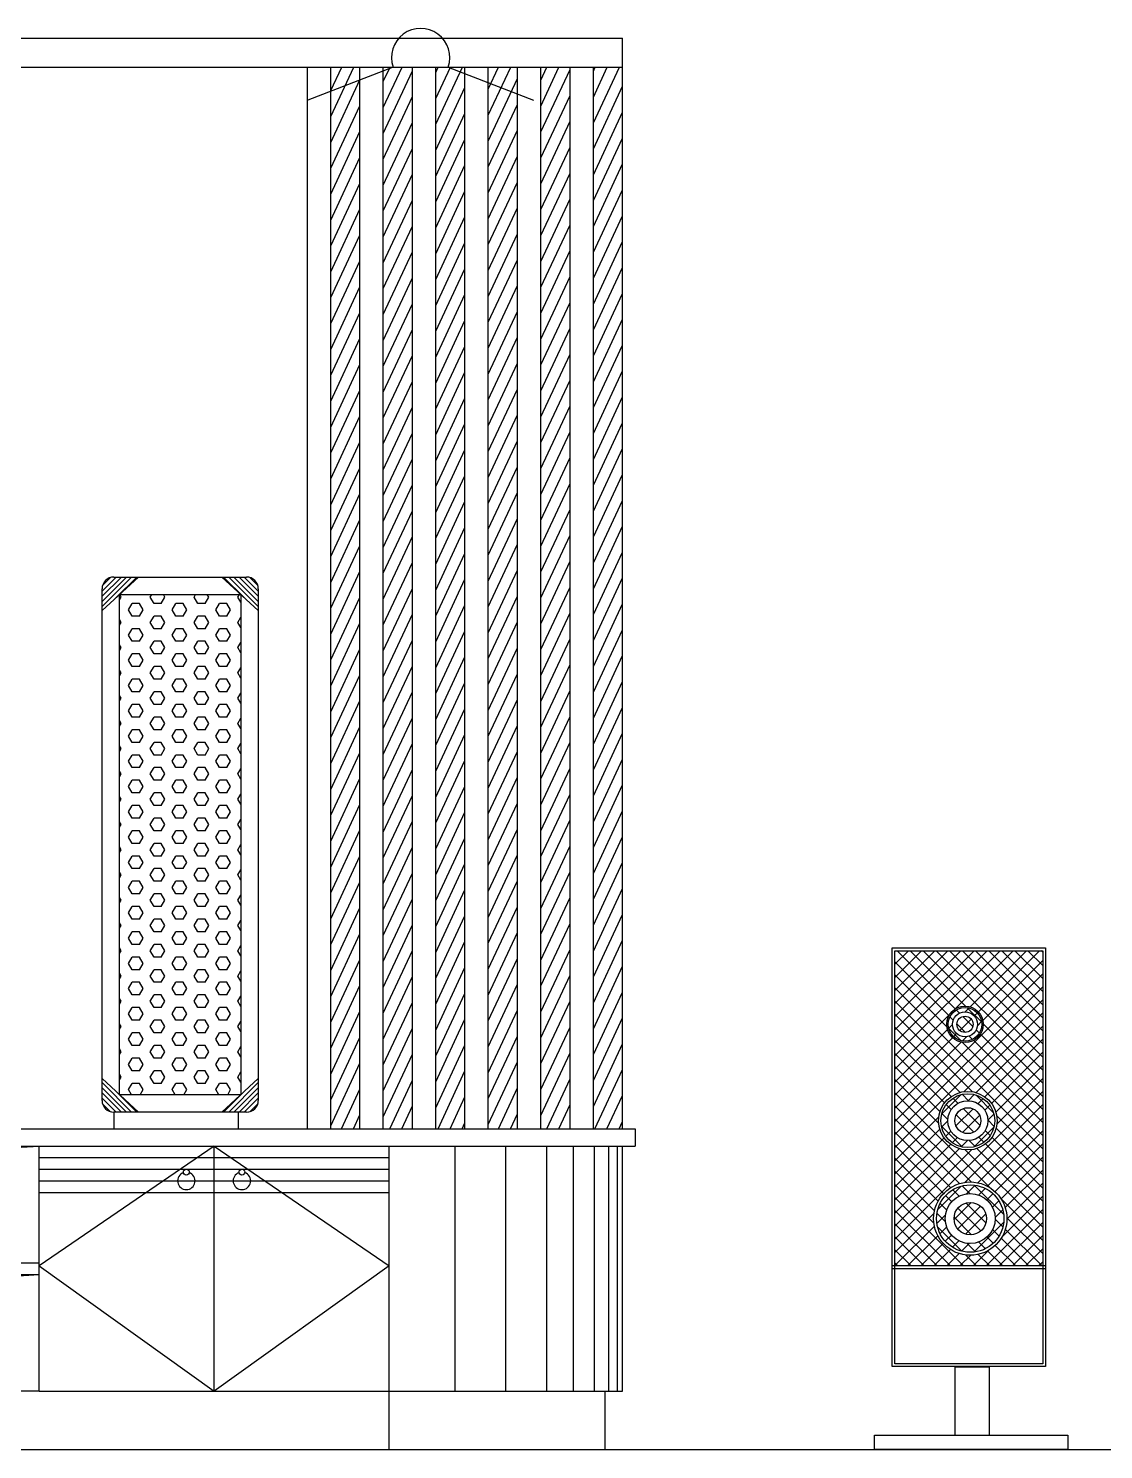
# Model space of a CAD drawing. Header units: millimetres. Extents: x 4513 to 24862, y 3359 to 11488.
# Drawn here: x 15791 to 17634, y 3380 to 5817 of the extents above; entities that cross this region are included whole.
import ezdxf

# ---------------------------------------------------------------- set-up
doc = ezdxf.new("R2010")
doc.units = ezdxf.units.MM
doc.layers.add('dwgmodels.com', color=169, linetype='Continuous')

msp = doc.modelspace()

# ---------------------------------------------------------------- hatches: boundary and pattern name
h = msp.add_hatch()
h.set_pattern_fill('ANSI37', color=256, scale=5, style=0)
h.set_pattern_definition([(45, (52751.017, 12274.174), (-11.22532, 11.22532), []), (135, (52751.017, 12274.174), (-11.22532, -11.22532), [])])
h.paths.add_polyline_path([(17276.9, 4235.5), (17276.9, 3695.6), (17530.1, 3695.6), (17530.1, 4235.5)])
h.paths.add_polyline_path([(17428.3, 4109.3, -1), (17365.5, 4109.3, -1)], flags=16)
h.paths.add_polyline_path([(17425.8, 4109.3, -1), (17368, 4109.3, -1)], flags=0)
h.paths.add_polyline_path([(17418.3, 4109.3, -1), (17375.5, 4109.3, -1)], flags=0)
h.paths.add_polyline_path([(17410.8, 4109.3, -1), (17383, 4109.3, -1)], flags=0)
h.paths.add_polyline_path([(17451.9, 3944.1, -1), (17351.4, 3944.1, -1)], flags=16)
h.paths.add_polyline_path([(17447.9, 3944.1, -1), (17355.4, 3944.1, -1)], flags=0)
h.paths.add_polyline_path([(17435.9, 3944.1, -1), (17367.4, 3944.1, -1)], flags=0)
h.paths.add_polyline_path([(17423.9, 3944.1, -1), (17379.4, 3944.1, -1)], flags=0)
h.paths.add_polyline_path([(17468.7, 3776.2, -1), (17343.1, 3776.2, -1)], flags=16)
h.paths.add_polyline_path([(17463.7, 3776.2, -1), (17348.1, 3776.2, -1)], flags=0)
h.paths.add_polyline_path([(17448.7, 3776.2, -1), (17363.1, 3776.2, -1)], flags=0)
h.paths.add_polyline_path([(17433.7, 3776.2, -1), (17378.1, 3776.2, -1)], flags=0)

# ---------------------------------------------------------------- linework, layer by layer
for p, q in [((14259.8, 5800.2), (16809.8, 5800.2)), ((16809.8, 5750.2), (16809.8, 5800.2)), ((14259.8, 5750.2), (16809.8, 5750.2)), ((16269.8, 3930.2), (16269.8, 5750.2)), ((16416.5, 5750.2), (16270.2, 5693.6)), ((16309.8, 5710), (16328.5, 5750.2)), ((16309.8, 5665.6), (16349.2, 5750.2)), ((16309.8, 3930.2), (16309.8, 5750.2)), ((16359.8, 3930.2), (16359.8, 5750.2)), ((16399.8, 5725.5), (16411.3, 5750.2)), ((16399.8, 5681.2), (16432, 5750.2)), ((16399.8, 3930.2), (16399.8, 5750.2)), ((16449.8, 3930.2), (16449.8, 5750.2)), ((16489.8, 5741.1), (16494, 5750.2)), ((16489.8, 5652.4), (16535.4, 5750.2)), ((16489.8, 5696.7), (16514.7, 5750.2)), ((16489.8, 3930.2), (16489.8, 5750.2)), ((16510.9, 5750.2), (16657.2, 5693.6)), ((16539.8, 3930.2), (16539.8, 5750.2)), ((16579.8, 5712.3), (16597.5, 5750.2)), ((16579.8, 5667.9), (16618.2, 5750.2)), ((16579.8, 3930.2), (16579.8, 5750.2)), ((16629.8, 3930.2), (16629.8, 5750.2)), ((16669.8, 5727.8), (16680.2, 5750.2)), ((16669.8, 5683.4), (16700.9, 5750.2)), ((16669.8, 3930.2), (16669.8, 5750.2)), ((16719.8, 3930.2), (16719.8, 5750.2)), ((16759.8, 5743.3), (16763, 5750.2)), ((16759.8, 5654.6), (16804.4, 5750.2)), ((16759.8, 5699), (16783.7, 5750.2)), ((16759.8, 3930.2), (16759.8, 5750.2)), ((16809.8, 3930.2), (16809.8, 5750.2)), ((16309.8, 5621.3), (16359.8, 5728.5)), ((16399.8, 5636.8), (16449.8, 5744)), ((16579.8, 5623.5), (16629.8, 5730.8)), ((16669.8, 5639.1), (16719.8, 5746.3)), ((16489.8, 5608), (16539.8, 5715.2)), ((16669.8, 5594.7), (16719.8, 5701.9)), ((16759.8, 5610.2), (16809.8, 5717.5)), ((16309.8, 5576.9), (16359.8, 5684.1)), ((16399.8, 5592.5), (16449.8, 5699.7)), ((16579.8, 5579.2), (16629.8, 5686.4)), ((16399.8, 5548.1), (16449.8, 5655.3)), ((16489.8, 5563.6), (16539.8, 5670.8)), ((16669.8, 5550.3), (16719.8, 5657.6)), ((16759.8, 5565.9), (16809.8, 5673.1)), ((16309.8, 5532.5), (16359.8, 5639.8)), ((16579.8, 5534.8), (16629.8, 5642)), ((16759.8, 5521.5), (16809.8, 5628.7)), ((16399.8, 5503.7), (16449.8, 5610.9)), ((16489.8, 5519.3), (16539.8, 5626.5)), ((16669.8, 5506), (16719.8, 5613.2)), ((16309.8, 5488.2), (16359.8, 5595.4)), ((16489.8, 5474.9), (16539.8, 5582.1)), ((16579.8, 5490.4), (16629.8, 5597.7)), ((16759.8, 5477.1), (16809.8, 5584.4)), ((16399.8, 5459.4), (16449.8, 5566.6)), ((16669.8, 5461.6), (16719.8, 5568.8)), ((16309.8, 5443.8), (16359.8, 5551)), ((16489.8, 5430.5), (16539.8, 5537.8)), ((16579.8, 5446.1), (16629.8, 5553.3)), ((16759.8, 5432.8), (16809.8, 5540)), ((16309.8, 5399.4), (16359.8, 5506.7)), ((16399.8, 5415), (16449.8, 5522.2)), ((16579.8, 5401.7), (16629.8, 5508.9)), ((16669.8, 5417.2), (16719.8, 5524.5)), ((16489.8, 5386.2), (16539.8, 5493.4)), ((16759.8, 5388.4), (16809.8, 5495.6)), ((16309.8, 5355.1), (16359.8, 5462.3)), ((16399.8, 5370.6), (16449.8, 5477.8)), ((16579.8, 5357.3), (16629.8, 5464.6)), ((16669.8, 5372.9), (16719.8, 5480.1)), ((16399.8, 5326.3), (16449.8, 5433.5)), ((16489.8, 5341.8), (16539.8, 5449)), ((16669.8, 5328.5), (16719.8, 5435.7)), ((16759.8, 5344), (16809.8, 5451.3)), ((16309.8, 5310.7), (16359.8, 5417.9)), ((16579.8, 5313), (16629.8, 5420.2)), ((16399.8, 5281.9), (16449.8, 5389.1)), ((16489.8, 5297.4), (16539.8, 5404.7)), ((16669.8, 5284.1), (16719.8, 5391.4)), ((16759.8, 5299.7), (16809.8, 5406.9)), ((16309.8, 5266.3), (16359.8, 5373.6)), ((16489.8, 5253.1), (16539.8, 5360.3)), ((16579.8, 5268.6), (16629.8, 5375.8)), ((16759.8, 5255.3), (16809.8, 5362.5)), ((16399.8, 5237.5), (16449.8, 5344.7)), ((16669.8, 5239.8), (16719.8, 5347)), ((16309.8, 5222), (16359.8, 5329.2)), ((16489.8, 5208.7), (16539.8, 5315.9)), ((16579.8, 5224.2), (16629.8, 5331.5)), ((16759.8, 5210.9), (16809.8, 5318.2)), ((16399.8, 5193.2), (16449.8, 5300.4)), ((16579.8, 5179.9), (16629.8, 5287.1)), ((16669.8, 5195.4), (16719.8, 5302.6)), ((16309.8, 5177.6), (16359.8, 5284.8)), ((16489.8, 5164.3), (16539.8, 5271.6)), ((16759.8, 5166.6), (16809.8, 5273.8)), ((16309.8, 5133.2), (16359.8, 5240.5)), ((16399.8, 5148.8), (16449.8, 5256)), ((16579.8, 5135.5), (16629.8, 5242.7)), ((16669.8, 5151), (16719.8, 5258.3)), ((16489.8, 5120), (16539.8, 5227.2)), ((16759.8, 5122.2), (16809.8, 5229.4)), ((16309.8, 5088.9), (16359.8, 5196.1)), ((16399.8, 5104.4), (16449.8, 5211.6)), ((16579.8, 5091.1), (16629.8, 5198.4)), ((16669.8, 5106.7), (16719.8, 5213.9)), ((16399.8, 5060.1), (16449.8, 5167.3)), ((16489.8, 5075.6), (16539.8, 5182.8)), ((16669.8, 5062.3), (16719.8, 5169.5)), ((16759.8, 5077.9), (16809.8, 5185.1)), ((16309.8, 5044.5), (16359.8, 5151.7)), ((16579.8, 5046.8), (16629.8, 5154)), ((16399.8, 5015.7), (16449.8, 5122.9)), ((16489.8, 5031.2), (16539.8, 5138.5)), ((16669.8, 5017.9), (16719.8, 5125.2)), ((16759.8, 5033.5), (16809.8, 5140.7)), ((16309.8, 5000.1), (16359.8, 5107.4)), ((16489.8, 4986.9), (16539.8, 5094.1)), ((16579.8, 5002.4), (16629.8, 5109.6)), ((16759.8, 4989.1), (16809.8, 5096.3)), ((16399.8, 4971.3), (16449.8, 5078.5)), ((16669.8, 4973.6), (16719.8, 5080.8)), ((16309.8, 4955.8), (16359.8, 5063)), ((16489.8, 4942.5), (16539.8, 5049.7)), ((16579.8, 4958), (16629.8, 5065.3)), ((16759.8, 4944.8), (16809.8, 5052)), ((16399.8, 4927), (16449.8, 5034.2)), ((16579.8, 4913.7), (16629.8, 5020.9)), ((16669.8, 4929.2), (16719.8, 5036.4)), ((16309.8, 4911.4), (16359.8, 5018.6)), ((16489.8, 4898.1), (16539.8, 5005.4)), ((16759.8, 4900.4), (16809.8, 5007.6)), ((16309.8, 4867), (16359.8, 4974.3)), ((16399.8, 4882.6), (16449.8, 4989.8)), ((16579.8, 4869.3), (16629.8, 4976.5)), ((16669.8, 4884.8), (16719.8, 4992.1)), ((16489.8, 4853.8), (16539.8, 4961)), ((16669.8, 4840.5), (16719.8, 4947.7)), ((16759.8, 4856), (16809.8, 4963.2)), ((16309.8, 4822.7), (16359.8, 4929.9)), ((16399.8, 4838.2), (16449.8, 4945.4)), ((16579.8, 4824.9), (16629.8, 4932.2)), ((16399.8, 4793.9), (16449.8, 4901.1)), ((16489.8, 4809.4), (16539.8, 4916.6)), ((16669.8, 4796.1), (16719.8, 4903.3)), ((16759.8, 4811.7), (16809.8, 4918.9)), ((15917.7, 4818.5), (15980.4, 4876.1)), ((15917.7, 4851.9), (15941.8, 4876.1)), ((15917.7, 4843.1), (15950.7, 4876.1)), ((15917.7, 4834.3), (15959.5, 4876.1)), ((15917.7, 4825.4), (15968.3, 4876.1)), ((15918.5, 4861.5), (15932.2, 4875.3)), ((15937.7, 4876.1), (16165.5, 4876.1)), ((15941.4, 4840.2), (15977.2, 4876.1)), ((16185.5, 4818.5), (16122.8, 4876.1)), ((16161.8, 4840.2), (16126, 4876.1)), ((16185.5, 4825.4), (16134.8, 4876.1)), ((16185.5, 4834.3), (16143.7, 4876.1)), ((16185.5, 4843.1), (16152.5, 4876.1)), ((16185.5, 4851.9), (16161.3, 4876.1)), ((16184.7, 4861.5), (16170.9, 4875.3)), ((16309.8, 4778.3), (16359.8, 4885.5)), ((16579.8, 4780.6), (16629.8, 4887.8)), ((16759.8, 4767.3), (16809.8, 4874.5)), ((15917.7, 3978.7), (15917.7, 4856.1)), ((16185.5, 4856.1), (16185.5, 3978.7)), ((16399.8, 4749.5), (16449.8, 4856.7)), ((16489.8, 4765), (16539.8, 4872.3)), ((16669.8, 4751.7), (16719.8, 4859)), ((15947.7, 4846.1), (16155.5, 4846.1)), ((15947.7, 3988.7), (15947.7, 4846.1)), ((15947.7, 4836.9), (15950.4, 4841.7)), ((15950.4, 4841.7), (15947.9, 4846.1)), ((15962.9, 4820), (15969.2, 4830.8)), ((15981.7, 4830.8), (15969.2, 4830.8)), ((15987.9, 4820), (15981.7, 4830.8)), ((16000.4, 4841.7), (16003, 4846.1)), ((16006.7, 4830.8), (16000.4, 4841.7)), ((16019.2, 4830.8), (16006.7, 4830.8)), ((16019.2, 4830.8), (16025.4, 4841.7)), ((16025.4, 4841.7), (16022.9, 4846.1)), ((16037.9, 4820), (16044.2, 4830.8)), ((16056.7, 4830.8), (16044.2, 4830.8)), ((16062.9, 4820), (16056.7, 4830.8)), ((16075.4, 4841.7), (16078, 4846.1)), ((16081.7, 4830.8), (16075.4, 4841.7)), ((16094.2, 4830.8), (16081.7, 4830.8)), ((16094.2, 4830.8), (16100.4, 4841.7)), ((16100.4, 4841.7), (16097.9, 4846.1)), ((16112.9, 4820), (16119.2, 4830.8)), ((16131.7, 4830.8), (16119.2, 4830.8)), ((16137.9, 4820), (16131.7, 4830.8)), ((16150.4, 4841.7), (16153, 4846.1)), ((16155.5, 4832.9), (16150.4, 4841.7)), ((16155.5, 4846.1), (16155.5, 3988.7)), ((16309.8, 4734), (16359.8, 4841.2)), ((16489.8, 4720.7), (16539.8, 4827.9)), ((16579.8, 4736.2), (16629.8, 4843.4)), ((16759.8, 4722.9), (16809.8, 4830.1)), ((15950.4, 4798.4), (15947.7, 4803.1)), ((15969.2, 4809.2), (15962.9, 4820)), ((15981.7, 4809.2), (15969.2, 4809.2)), ((15981.7, 4809.2), (15987.9, 4820)), ((16000.4, 4798.4), (16006.7, 4809.2)), ((16019.2, 4809.2), (16006.7, 4809.2)), ((16025.4, 4798.4), (16019.2, 4809.2)), ((16044.2, 4809.2), (16037.9, 4820)), ((16056.7, 4809.2), (16044.2, 4809.2)), ((16056.7, 4809.2), (16062.9, 4820)), ((16075.4, 4798.4), (16081.7, 4809.2)), ((16094.2, 4809.2), (16081.7, 4809.2)), ((16100.4, 4798.4), (16094.2, 4809.2)), ((16119.2, 4809.2), (16112.9, 4820)), ((16131.7, 4809.2), (16119.2, 4809.2)), ((16131.7, 4809.2), (16137.9, 4820)), ((16150.4, 4798.4), (16155.5, 4807.1)), ((16399.8, 4705.1), (16449.8, 4812.4)), ((16669.8, 4707.4), (16719.8, 4814.6)), ((15947.7, 4793.6), (15950.4, 4798.4)), ((15962.9, 4776.7), (15969.2, 4787.5)), ((15969.2, 4765.9), (15962.9, 4776.7)), ((15981.7, 4787.5), (15969.2, 4787.5)), ((15987.9, 4776.7), (15981.7, 4787.5)), ((15981.7, 4765.9), (15987.9, 4776.7)), ((16006.7, 4787.5), (16000.4, 4798.4)), ((16019.2, 4787.5), (16006.7, 4787.5)), ((16019.2, 4787.5), (16025.4, 4798.4)), ((16037.9, 4776.7), (16044.2, 4787.5)), ((16044.2, 4765.9), (16037.9, 4776.7)), ((16056.7, 4787.5), (16044.2, 4787.5)), ((16062.9, 4776.7), (16056.7, 4787.5)), ((16056.7, 4765.9), (16062.9, 4776.7)), ((16081.7, 4787.5), (16075.4, 4798.4)), ((16094.2, 4787.5), (16081.7, 4787.5)), ((16094.2, 4787.5), (16100.4, 4798.4)), ((16112.9, 4776.7), (16119.2, 4787.5)), ((16119.2, 4765.9), (16112.9, 4776.7)), ((16131.7, 4787.5), (16119.2, 4787.5)), ((16137.9, 4776.7), (16131.7, 4787.5)), ((16131.7, 4765.9), (16137.9, 4776.7)), ((16155.5, 4789.6), (16150.4, 4798.4)), ((16309.8, 4689.6), (16359.8, 4796.8)), ((16489.8, 4676.3), (16539.8, 4783.5)), ((16579.8, 4691.8), (16629.8, 4799.1)), ((16759.8, 4678.6), (16809.8, 4785.8)), ((15950.4, 4755.1), (15947.7, 4759.8)), ((15947.7, 4750.3), (15950.4, 4755.1)), ((15981.7, 4765.9), (15969.2, 4765.9)), ((16000.4, 4755.1), (16006.7, 4765.9)), ((16006.7, 4744.2), (16000.4, 4755.1)), ((16019.2, 4765.9), (16006.7, 4765.9)), ((16025.4, 4755.1), (16019.2, 4765.9)), ((16019.2, 4744.2), (16025.4, 4755.1)), ((16056.7, 4765.9), (16044.2, 4765.9)), ((16075.4, 4755.1), (16081.7, 4765.9)), ((16081.7, 4744.2), (16075.4, 4755.1)), ((16094.2, 4765.9), (16081.7, 4765.9)), ((16100.4, 4755.1), (16094.2, 4765.9)), ((16094.2, 4744.2), (16100.4, 4755.1)), ((16131.7, 4765.9), (16119.2, 4765.9)), ((16150.4, 4755.1), (16155.5, 4763.8)), ((16155.5, 4746.3), (16150.4, 4755.1)), ((16309.8, 4645.2), (16359.8, 4752.4)), ((16399.8, 4660.8), (16449.8, 4768)), ((16579.8, 4647.5), (16629.8, 4754.7)), ((16669.8, 4663), (16719.8, 4770.2)), ((15962.9, 4733.4), (15969.2, 4744.2)), ((15969.2, 4722.6), (15962.9, 4733.4)), ((15981.7, 4744.2), (15969.2, 4744.2)), ((15987.9, 4733.4), (15981.7, 4744.2)), ((15981.7, 4722.6), (15987.9, 4733.4)), ((16019.2, 4744.2), (16006.7, 4744.2)), ((16037.9, 4733.4), (16044.2, 4744.2)), ((16044.2, 4722.6), (16037.9, 4733.4)), ((16056.7, 4744.2), (16044.2, 4744.2)), ((16062.9, 4733.4), (16056.7, 4744.2)), ((16056.7, 4722.6), (16062.9, 4733.4)), ((16094.2, 4744.2), (16081.7, 4744.2)), ((16112.9, 4733.4), (16119.2, 4744.2)), ((16119.2, 4722.6), (16112.9, 4733.4)), ((16131.7, 4744.2), (16119.2, 4744.2)), ((16137.9, 4733.4), (16131.7, 4744.2)), ((16131.7, 4722.6), (16137.9, 4733.4)), ((16489.8, 4631.9), (16539.8, 4739.2)), ((16759.8, 4634.2), (16809.8, 4741.4)), ((15950.4, 4711.8), (15947.7, 4716.5)), ((15947.7, 4707), (15950.4, 4711.8)), ((15981.7, 4722.6), (15969.2, 4722.6)), ((16000.4, 4711.8), (16006.7, 4722.6)), ((16006.7, 4700.9), (16000.4, 4711.8)), ((16019.2, 4722.6), (16006.7, 4722.6)), ((16025.4, 4711.8), (16019.2, 4722.6)), ((16019.2, 4700.9), (16025.4, 4711.8)), ((16056.7, 4722.6), (16044.2, 4722.6)), ((16075.4, 4711.8), (16081.7, 4722.6)), ((16081.7, 4700.9), (16075.4, 4711.8)), ((16094.2, 4722.6), (16081.7, 4722.6)), ((16100.4, 4711.8), (16094.2, 4722.6)), ((16094.2, 4700.9), (16100.4, 4711.8)), ((16131.7, 4722.6), (16119.2, 4722.6)), ((16150.4, 4711.8), (16155.5, 4720.5)), ((16155.5, 4703), (16150.4, 4711.8)), ((16309.8, 4600.9), (16359.8, 4708.1)), ((16399.8, 4616.4), (16449.8, 4723.6)), ((16579.8, 4603.1), (16629.8, 4710.3)), ((16669.8, 4618.6), (16719.8, 4725.9)), ((15962.9, 4690.1), (15969.2, 4700.9)), ((15969.2, 4679.3), (15962.9, 4690.1)), ((15981.7, 4700.9), (15969.2, 4700.9)), ((15981.7, 4679.3), (15969.2, 4679.3)), ((15987.9, 4690.1), (15981.7, 4700.9)), ((15981.7, 4679.3), (15987.9, 4690.1)), ((16000.4, 4668.5), (16006.7, 4679.3)), ((16019.2, 4700.9), (16006.7, 4700.9)), ((16019.2, 4679.3), (16006.7, 4679.3)), ((16025.4, 4668.5), (16019.2, 4679.3)), ((16037.9, 4690.1), (16044.2, 4700.9)), ((16044.2, 4679.3), (16037.9, 4690.1)), ((16056.7, 4700.9), (16044.2, 4700.9)), ((16056.7, 4679.3), (16044.2, 4679.3)), ((16062.9, 4690.1), (16056.7, 4700.9)), ((16056.7, 4679.3), (16062.9, 4690.1)), ((16075.4, 4668.5), (16081.7, 4679.3)), ((16094.2, 4700.9), (16081.7, 4700.9)), ((16094.2, 4679.3), (16081.7, 4679.3)), ((16100.4, 4668.5), (16094.2, 4679.3)), ((16112.9, 4690.1), (16119.2, 4700.9)), ((16119.2, 4679.3), (16112.9, 4690.1)), ((16131.7, 4700.9), (16119.2, 4700.9)), ((16131.7, 4679.3), (16119.2, 4679.3)), ((16137.9, 4690.1), (16131.7, 4700.9)), ((16131.7, 4679.3), (16137.9, 4690.1)), ((16399.8, 4572), (16449.8, 4679.3)), ((16489.8, 4587.6), (16539.8, 4694.8)), ((16669.8, 4574.3), (16719.8, 4681.5)), ((16759.8, 4589.8), (16809.8, 4697)), ((15950.4, 4668.5), (15947.7, 4673.2)), ((15947.7, 4663.7), (15950.4, 4668.5)), ((15962.9, 4646.8), (15969.2, 4657.6)), ((15981.7, 4657.6), (15969.2, 4657.6)), ((15987.9, 4646.8), (15981.7, 4657.6)), ((16006.7, 4657.6), (16000.4, 4668.5)), ((16019.2, 4657.6), (16006.7, 4657.6)), ((16019.2, 4657.6), (16025.4, 4668.5)), ((16037.9, 4646.8), (16044.2, 4657.6)), ((16056.7, 4657.6), (16044.2, 4657.6)), ((16062.9, 4646.8), (16056.7, 4657.6)), ((16081.7, 4657.6), (16075.4, 4668.5)), ((16094.2, 4657.6), (16081.7, 4657.6)), ((16094.2, 4657.6), (16100.4, 4668.5)), ((16112.9, 4646.8), (16119.2, 4657.6)), ((16131.7, 4657.6), (16119.2, 4657.6)), ((16137.9, 4646.8), (16131.7, 4657.6)), ((16150.4, 4668.5), (16155.5, 4677.2)), ((16155.5, 4659.7), (16150.4, 4668.5)), ((16309.8, 4556.5), (16359.8, 4663.7)), ((16579.8, 4558.7), (16629.8, 4666)), ((15950.4, 4625.2), (15947.7, 4629.9)), ((15969.2, 4636), (15962.9, 4646.8)), ((15981.7, 4636), (15969.2, 4636)), ((15981.7, 4636), (15987.9, 4646.8)), ((16000.4, 4625.2), (16006.7, 4636)), ((16019.2, 4636), (16006.7, 4636)), ((16025.4, 4625.2), (16019.2, 4636)), ((16044.2, 4636), (16037.9, 4646.8)), ((16056.7, 4636), (16044.2, 4636)), ((16056.7, 4636), (16062.9, 4646.8)), ((16075.4, 4625.2), (16081.7, 4636)), ((16094.2, 4636), (16081.7, 4636)), ((16100.4, 4625.2), (16094.2, 4636)), ((16119.2, 4636), (16112.9, 4646.8)), ((16131.7, 4636), (16119.2, 4636)), ((16131.7, 4636), (16137.9, 4646.8)), ((16150.4, 4625.2), (16155.5, 4633.9)), ((16399.8, 4527.7), (16449.8, 4634.9)), ((16489.8, 4543.2), (16539.8, 4650.4)), ((16669.8, 4529.9), (16719.8, 4637.1)), ((16759.8, 4545.5), (16809.8, 4652.7)), ((15947.7, 4620.4), (15950.4, 4625.2)), ((15962.9, 4603.5), (15969.2, 4614.3)), ((15981.7, 4614.3), (15969.2, 4614.3)), ((15987.9, 4603.5), (15981.7, 4614.3)), ((16006.7, 4614.3), (16000.4, 4625.2)), ((16019.2, 4614.3), (16006.7, 4614.3)), ((16019.2, 4614.3), (16025.4, 4625.2)), ((16037.9, 4603.5), (16044.2, 4614.3)), ((16056.7, 4614.3), (16044.2, 4614.3)), ((16062.9, 4603.5), (16056.7, 4614.3)), ((16081.7, 4614.3), (16075.4, 4625.2)), ((16094.2, 4614.3), (16081.7, 4614.3)), ((16094.2, 4614.3), (16100.4, 4625.2)), ((16112.9, 4603.5), (16119.2, 4614.3)), ((16131.7, 4614.3), (16119.2, 4614.3)), ((16137.9, 4603.5), (16131.7, 4614.3)), ((16155.5, 4616.4), (16150.4, 4625.2)), ((16309.8, 4512.1), (16359.8, 4619.3)), ((16489.8, 4498.8), (16539.8, 4606.1)), ((16579.8, 4514.4), (16629.8, 4621.6)), ((16759.8, 4501.1), (16809.8, 4608.3)), ((15950.4, 4581.9), (15947.7, 4586.6)), ((15947.7, 4577.1), (15950.4, 4581.9)), ((15969.2, 4592.7), (15962.9, 4603.5)), ((15981.7, 4592.7), (15969.2, 4592.7)), ((15981.7, 4592.7), (15987.9, 4603.5)), ((16000.4, 4581.9), (16006.7, 4592.7)), ((16006.7, 4571), (16000.4, 4581.9)), ((16019.2, 4592.7), (16006.7, 4592.7)), ((16025.4, 4581.9), (16019.2, 4592.7)), ((16019.2, 4571), (16025.4, 4581.9)), ((16044.2, 4592.7), (16037.9, 4603.5)), ((16056.7, 4592.7), (16044.2, 4592.7)), ((16056.7, 4592.7), (16062.9, 4603.5)), ((16075.4, 4581.9), (16081.7, 4592.7)), ((16081.7, 4571), (16075.4, 4581.9)), ((16094.2, 4592.7), (16081.7, 4592.7)), ((16100.4, 4581.9), (16094.2, 4592.7)), ((16094.2, 4571), (16100.4, 4581.9)), ((16119.2, 4592.7), (16112.9, 4603.5)), ((16131.7, 4592.7), (16119.2, 4592.7)), ((16131.7, 4592.7), (16137.9, 4603.5)), ((16150.4, 4581.9), (16155.5, 4590.6)), ((16155.5, 4573.1), (16150.4, 4581.9)), ((16399.8, 4483.3), (16449.8, 4590.5)), ((16669.8, 4485.5), (16719.8, 4592.8)), ((15962.9, 4560.2), (15969.2, 4571)), ((15969.2, 4549.4), (15962.9, 4560.2)), ((15981.7, 4571), (15969.2, 4571)), ((15987.9, 4560.2), (15981.7, 4571)), ((15981.7, 4549.4), (15987.9, 4560.2)), ((16019.2, 4571), (16006.7, 4571)), ((16037.9, 4560.2), (16044.2, 4571)), ((16044.2, 4549.4), (16037.9, 4560.2)), ((16056.7, 4571), (16044.2, 4571)), ((16062.9, 4560.2), (16056.7, 4571)), ((16056.7, 4549.4), (16062.9, 4560.2)), ((16094.2, 4571), (16081.7, 4571)), ((16112.9, 4560.2), (16119.2, 4571)), ((16119.2, 4549.4), (16112.9, 4560.2)), ((16131.7, 4571), (16119.2, 4571)), ((16137.9, 4560.2), (16131.7, 4571)), ((16131.7, 4549.4), (16137.9, 4560.2)), ((16309.8, 4467.8), (16359.8, 4575)), ((16489.8, 4454.5), (16539.8, 4561.7)), ((16579.8, 4470), (16629.8, 4577.2)), ((16759.8, 4456.7), (16809.8, 4563.9)), ((15950.4, 4538.6), (15947.7, 4543.3)), ((15947.7, 4533.8), (15950.4, 4538.6)), ((15981.7, 4549.4), (15969.2, 4549.4)), ((16000.4, 4538.6), (16006.7, 4549.4)), ((16006.7, 4527.7), (16000.4, 4538.6)), ((16019.2, 4549.4), (16006.7, 4549.4)), ((16025.4, 4538.6), (16019.2, 4549.4)), ((16019.2, 4527.7), (16025.4, 4538.6)), ((16056.7, 4549.4), (16044.2, 4549.4)), ((16075.4, 4538.6), (16081.7, 4549.4)), ((16081.7, 4527.7), (16075.4, 4538.6)), ((16094.2, 4549.4), (16081.7, 4549.4)), ((16100.4, 4538.6), (16094.2, 4549.4)), ((16094.2, 4527.7), (16100.4, 4538.6)), ((16131.7, 4549.4), (16119.2, 4549.4)), ((16150.4, 4538.6), (16155.5, 4547.3)), ((16155.5, 4529.8), (16150.4, 4538.6)), ((16399.8, 4438.9), (16449.8, 4546.2)), ((16579.8, 4425.6), (16629.8, 4532.9)), ((16669.8, 4441.2), (16719.8, 4548.4)), ((15962.9, 4516.9), (15969.2, 4527.7)), ((15969.2, 4506.1), (15962.9, 4516.9)), ((15981.7, 4527.7), (15969.2, 4527.7)), ((15987.9, 4516.9), (15981.7, 4527.7)), ((15981.7, 4506.1), (15987.9, 4516.9)), ((16019.2, 4527.7), (16006.7, 4527.7)), ((16037.9, 4516.9), (16044.2, 4527.7)), ((16044.2, 4506.1), (16037.9, 4516.9)), ((16056.7, 4527.7), (16044.2, 4527.7)), ((16062.9, 4516.9), (16056.7, 4527.7)), ((16056.7, 4506.1), (16062.9, 4516.9)), ((16094.2, 4527.7), (16081.7, 4527.7)), ((16112.9, 4516.9), (16119.2, 4527.7)), ((16119.2, 4506.1), (16112.9, 4516.9)), ((16131.7, 4527.7), (16119.2, 4527.7)), ((16137.9, 4516.9), (16131.7, 4527.7)), ((16131.7, 4506.1), (16137.9, 4516.9)), ((16309.8, 4423.4), (16359.8, 4530.6)), ((16489.8, 4410.1), (16539.8, 4517.3)), ((16759.8, 4412.4), (16809.8, 4519.6)), ((15950.4, 4495.3), (15947.7, 4500)), ((15947.7, 4490.5), (15950.4, 4495.3)), ((15962.9, 4473.6), (15969.2, 4484.4)), ((15981.7, 4506.1), (15969.2, 4506.1)), ((15981.7, 4484.4), (15969.2, 4484.4)), ((15987.9, 4473.6), (15981.7, 4484.4)), ((16000.4, 4495.3), (16006.7, 4506.1)), ((16006.7, 4484.4), (16000.4, 4495.3)), ((16019.2, 4506.1), (16006.7, 4506.1)), ((16019.2, 4484.4), (16006.7, 4484.4)), ((16025.4, 4495.3), (16019.2, 4506.1)), ((16019.2, 4484.4), (16025.4, 4495.3)), ((16037.9, 4473.6), (16044.2, 4484.4)), ((16056.7, 4506.1), (16044.2, 4506.1)), ((16056.7, 4484.4), (16044.2, 4484.4)), ((16062.9, 4473.6), (16056.7, 4484.4)), ((16075.4, 4495.3), (16081.7, 4506.1)), ((16081.7, 4484.4), (16075.4, 4495.3)), ((16094.2, 4506.1), (16081.7, 4506.1)), ((16094.2, 4484.4), (16081.7, 4484.4)), ((16100.4, 4495.3), (16094.2, 4506.1)), ((16094.2, 4484.4), (16100.4, 4495.3)), ((16112.9, 4473.6), (16119.2, 4484.4)), ((16131.7, 4506.1), (16119.2, 4506.1)), ((16131.7, 4484.4), (16119.2, 4484.4)), ((16137.9, 4473.6), (16131.7, 4484.4)), ((16150.4, 4495.3), (16155.5, 4504)), ((16155.5, 4486.5), (16150.4, 4495.3)), ((16309.8, 4379), (16359.8, 4486.2)), ((16399.8, 4394.6), (16449.8, 4501.8)), ((16579.8, 4381.3), (16629.8, 4488.5)), ((16669.8, 4396.8), (16719.8, 4504)), ((15969.2, 4462.8), (15962.9, 4473.6)), ((15981.7, 4462.8), (15969.2, 4462.8)), ((15981.7, 4462.8), (15987.9, 4473.6)), ((16000.4, 4452), (16006.7, 4462.8)), ((16019.2, 4462.8), (16006.7, 4462.8)), ((16025.4, 4452), (16019.2, 4462.8)), ((16044.2, 4462.8), (16037.9, 4473.6)), ((16056.7, 4462.8), (16044.2, 4462.8)), ((16056.7, 4462.8), (16062.9, 4473.6)), ((16075.4, 4452), (16081.7, 4462.8)), ((16094.2, 4462.8), (16081.7, 4462.8)), ((16100.4, 4452), (16094.2, 4462.8)), ((16119.2, 4462.8), (16112.9, 4473.6)), ((16131.7, 4462.8), (16119.2, 4462.8)), ((16131.7, 4462.8), (16137.9, 4473.6)), ((16150.4, 4452), (16155.5, 4460.7)), ((16489.8, 4365.7), (16539.8, 4473)), ((16669.8, 4352.4), (16719.8, 4459.7)), ((16759.8, 4368), (16809.8, 4475.2)), ((15950.4, 4452), (15947.7, 4456.7)), ((15947.7, 4447.2), (15950.4, 4452)), ((15962.9, 4430.3), (15969.2, 4441.1)), ((15981.7, 4441.1), (15969.2, 4441.1)), ((15987.9, 4430.3), (15981.7, 4441.1)), ((16006.7, 4441.1), (16000.4, 4452)), ((16019.2, 4441.1), (16006.7, 4441.1)), ((16019.2, 4441.1), (16025.4, 4452)), ((16037.9, 4430.3), (16044.2, 4441.1)), ((16056.7, 4441.1), (16044.2, 4441.1)), ((16062.9, 4430.3), (16056.7, 4441.1)), ((16081.7, 4441.1), (16075.4, 4452)), ((16094.2, 4441.1), (16081.7, 4441.1)), ((16094.2, 4441.1), (16100.4, 4452)), ((16112.9, 4430.3), (16119.2, 4441.1)), ((16131.7, 4441.1), (16119.2, 4441.1)), ((16137.9, 4430.3), (16131.7, 4441.1)), ((16155.5, 4443.2), (16150.4, 4452)), ((16309.8, 4334.7), (16359.8, 4441.9)), ((16399.8, 4350.2), (16449.8, 4457.4)), ((16579.8, 4336.9), (16629.8, 4444.1)), ((15950.4, 4408.7), (15947.7, 4413.4)), ((15969.2, 4419.5), (15962.9, 4430.3)), ((15981.7, 4419.5), (15969.2, 4419.5)), ((15981.7, 4419.5), (15987.9, 4430.3)), ((16000.4, 4408.7), (16006.7, 4419.5)), ((16019.2, 4419.5), (16006.7, 4419.5)), ((16025.4, 4408.7), (16019.2, 4419.5)), ((16044.2, 4419.5), (16037.9, 4430.3)), ((16056.7, 4419.5), (16044.2, 4419.5)), ((16056.7, 4419.5), (16062.9, 4430.3)), ((16075.4, 4408.7), (16081.7, 4419.5)), ((16094.2, 4419.5), (16081.7, 4419.5)), ((16100.4, 4408.7), (16094.2, 4419.5)), ((16119.2, 4419.5), (16112.9, 4430.3)), ((16131.7, 4419.5), (16119.2, 4419.5)), ((16131.7, 4419.5), (16137.9, 4430.3)), ((16150.4, 4408.7), (16155.5, 4417.4)), ((16399.8, 4305.8), (16449.8, 4413.1)), ((16489.8, 4321.4), (16539.8, 4428.6)), ((16669.8, 4308.1), (16719.8, 4415.3)), ((16759.8, 4323.6), (16809.8, 4430.8)), ((15947.7, 4403.9), (15950.4, 4408.7)), ((15962.9, 4387), (15969.2, 4397.8)), ((15969.2, 4376.2), (15962.9, 4387)), ((15981.7, 4397.8), (15969.2, 4397.8)), ((15987.9, 4387), (15981.7, 4397.8)), ((15981.7, 4376.2), (15987.9, 4387)), ((16006.7, 4397.8), (16000.4, 4408.7)), ((16019.2, 4397.8), (16006.7, 4397.8)), ((16019.2, 4397.8), (16025.4, 4408.7)), ((16037.9, 4387), (16044.2, 4397.8)), ((16044.2, 4376.2), (16037.9, 4387)), ((16056.7, 4397.8), (16044.2, 4397.8)), ((16062.9, 4387), (16056.7, 4397.8)), ((16056.7, 4376.2), (16062.9, 4387)), ((16081.7, 4397.8), (16075.4, 4408.7)), ((16094.2, 4397.8), (16081.7, 4397.8)), ((16094.2, 4397.8), (16100.4, 4408.7)), ((16112.9, 4387), (16119.2, 4397.8)), ((16119.2, 4376.2), (16112.9, 4387)), ((16131.7, 4397.8), (16119.2, 4397.8)), ((16137.9, 4387), (16131.7, 4397.8)), ((16131.7, 4376.2), (16137.9, 4387)), ((16155.5, 4399.9), (16150.4, 4408.7)), ((16309.8, 4290.3), (16359.8, 4397.5)), ((16579.8, 4292.5), (16629.8, 4399.8)), ((16759.8, 4279.3), (16809.8, 4386.5)), ((15950.4, 4365.3), (15947.7, 4370.1)), ((15947.7, 4360.6), (15950.4, 4365.3)), ((15981.7, 4376.2), (15969.2, 4376.2)), ((16000.4, 4365.3), (16006.7, 4376.2)), ((16006.7, 4354.5), (16000.4, 4365.3)), ((16019.2, 4376.2), (16006.7, 4376.2)), ((16025.4, 4365.3), (16019.2, 4376.2)), ((16019.2, 4354.5), (16025.4, 4365.3)), ((16056.7, 4376.2), (16044.2, 4376.2)), ((16075.4, 4365.3), (16081.7, 4376.2)), ((16081.7, 4354.5), (16075.4, 4365.3)), ((16094.2, 4376.2), (16081.7, 4376.2)), ((16100.4, 4365.3), (16094.2, 4376.2)), ((16094.2, 4354.5), (16100.4, 4365.3)), ((16131.7, 4376.2), (16119.2, 4376.2)), ((16150.4, 4365.3), (16155.5, 4374.1)), ((16155.5, 4356.6), (16150.4, 4365.3)), ((16399.8, 4261.5), (16449.8, 4368.7)), ((16489.8, 4277), (16539.8, 4384.2)), ((16669.8, 4263.7), (16719.8, 4370.9)), ((15962.9, 4343.7), (15969.2, 4354.5)), ((15969.2, 4332.9), (15962.9, 4343.7)), ((15981.7, 4354.5), (15969.2, 4354.5)), ((15987.9, 4343.7), (15981.7, 4354.5)), ((15981.7, 4332.9), (15987.9, 4343.7)), ((16019.2, 4354.5), (16006.7, 4354.5)), ((16037.9, 4343.7), (16044.2, 4354.5)), ((16044.2, 4332.9), (16037.9, 4343.7)), ((16056.7, 4354.5), (16044.2, 4354.5)), ((16062.9, 4343.7), (16056.7, 4354.5)), ((16056.7, 4332.9), (16062.9, 4343.7)), ((16094.2, 4354.5), (16081.7, 4354.5)), ((16112.9, 4343.7), (16119.2, 4354.5)), ((16119.2, 4332.9), (16112.9, 4343.7)), ((16131.7, 4354.5), (16119.2, 4354.5)), ((16137.9, 4343.7), (16131.7, 4354.5)), ((16131.7, 4332.9), (16137.9, 4343.7)), ((16309.8, 4245.9), (16359.8, 4353.1)), ((16489.8, 4232.6), (16539.8, 4339.9)), ((16579.8, 4248.2), (16629.8, 4355.4)), ((16759.8, 4234.9), (16809.8, 4342.1)), ((15950.4, 4322), (15947.7, 4326.8)), ((15947.7, 4317.3), (15950.4, 4322)), ((15981.7, 4332.9), (15969.2, 4332.9)), ((16000.4, 4322), (16006.7, 4332.9)), ((16006.7, 4311.2), (16000.4, 4322)), ((16019.2, 4332.9), (16006.7, 4332.9)), ((16025.4, 4322), (16019.2, 4332.9)), ((16019.2, 4311.2), (16025.4, 4322)), ((16056.7, 4332.9), (16044.2, 4332.9)), ((16075.4, 4322), (16081.7, 4332.9)), ((16081.7, 4311.2), (16075.4, 4322)), ((16094.2, 4332.9), (16081.7, 4332.9)), ((16100.4, 4322), (16094.2, 4332.9)), ((16094.2, 4311.2), (16100.4, 4322)), ((16131.7, 4332.9), (16119.2, 4332.9)), ((16150.4, 4322), (16155.5, 4330.8)), ((16155.5, 4313.3), (16150.4, 4322)), ((16399.8, 4217.1), (16449.8, 4324.3)), ((16669.8, 4219.4), (16719.8, 4326.6)), ((15962.9, 4300.4), (15969.2, 4311.2)), ((15969.2, 4289.6), (15962.9, 4300.4)), ((15981.7, 4311.2), (15969.2, 4311.2)), ((15981.7, 4289.6), (15969.2, 4289.6)), ((15987.9, 4300.4), (15981.7, 4311.2)), ((15981.7, 4289.6), (15987.9, 4300.4)), ((16000.4, 4278.7), (16006.7, 4289.6)), ((16019.2, 4311.2), (16006.7, 4311.2)), ((16019.2, 4289.6), (16006.7, 4289.6)), ((16025.4, 4278.7), (16019.2, 4289.6)), ((16037.9, 4300.4), (16044.2, 4311.2)), ((16044.2, 4289.6), (16037.9, 4300.4)), ((16056.7, 4311.2), (16044.2, 4311.2)), ((16056.7, 4289.6), (16044.2, 4289.6)), ((16062.9, 4300.4), (16056.7, 4311.2)), ((16056.7, 4289.6), (16062.9, 4300.4)), ((16075.4, 4278.7), (16081.7, 4289.6)), ((16094.2, 4311.2), (16081.7, 4311.2)), ((16094.2, 4289.6), (16081.7, 4289.6)), ((16100.4, 4278.7), (16094.2, 4289.6)), ((16112.9, 4300.4), (16119.2, 4311.2)), ((16119.2, 4289.6), (16112.9, 4300.4)), ((16131.7, 4311.2), (16119.2, 4311.2)), ((16131.7, 4289.6), (16119.2, 4289.6)), ((16137.9, 4300.4), (16131.7, 4311.2)), ((16131.7, 4289.6), (16137.9, 4300.4)), ((16309.8, 4201.6), (16359.8, 4308.8)), ((16489.8, 4188.3), (16539.8, 4295.5)), ((16579.8, 4203.8), (16629.8, 4311)), ((16759.8, 4190.5), (16809.8, 4297.8)), ((15950.4, 4278.7), (15947.7, 4283.5)), ((15947.7, 4274), (15950.4, 4278.7)), ((15962.9, 4257.1), (15969.2, 4267.9)), ((15981.7, 4267.9), (15969.2, 4267.9)), ((15987.9, 4257.1), (15981.7, 4267.9)), ((16006.7, 4267.9), (16000.4, 4278.7)), ((16019.2, 4267.9), (16006.7, 4267.9)), ((16019.2, 4267.9), (16025.4, 4278.7)), ((16037.9, 4257.1), (16044.2, 4267.9)), ((16056.7, 4267.9), (16044.2, 4267.9)), ((16062.9, 4257.1), (16056.7, 4267.9)), ((16081.7, 4267.9), (16075.4, 4278.7)), ((16094.2, 4267.9), (16081.7, 4267.9)), ((16094.2, 4267.9), (16100.4, 4278.7)), ((16112.9, 4257.1), (16119.2, 4267.9)), ((16131.7, 4267.9), (16119.2, 4267.9)), ((16137.9, 4257.1), (16131.7, 4267.9)), ((16150.4, 4278.7), (16155.5, 4287.5)), ((16155.5, 4270), (16150.4, 4278.7)), ((16309.8, 4157.2), (16359.8, 4264.4)), ((16399.8, 4172.7), (16449.8, 4280)), ((16579.8, 4159.4), (16629.8, 4266.7)), ((16669.8, 4175), (16719.8, 4282.2)), ((15950.4, 4235.4), (15947.7, 4240.2)), ((15969.2, 4246.3), (15962.9, 4257.1)), ((15981.7, 4246.3), (15969.2, 4246.3)), ((15981.7, 4246.3), (15987.9, 4257.1)), ((16000.4, 4235.4), (16006.7, 4246.3)), ((16019.2, 4246.3), (16006.7, 4246.3)), ((16025.4, 4235.4), (16019.2, 4246.3)), ((16044.2, 4246.3), (16037.9, 4257.1)), ((16056.7, 4246.3), (16044.2, 4246.3)), ((16056.7, 4246.3), (16062.9, 4257.1)), ((16075.4, 4235.4), (16081.7, 4246.3)), ((16094.2, 4246.3), (16081.7, 4246.3)), ((16100.4, 4235.4), (16094.2, 4246.3)), ((16119.2, 4246.3), (16112.9, 4257.1)), ((16131.7, 4246.3), (16119.2, 4246.3)), ((16131.7, 4246.3), (16137.9, 4257.1)), ((16150.4, 4235.4), (16155.5, 4244.2)), ((16489.8, 4143.9), (16539.8, 4251.1)), ((16759.8, 4146.2), (16809.8, 4253.4)), ((15947.7, 4230.7), (15950.4, 4235.4)), ((15962.9, 4213.8), (15969.2, 4224.6)), ((15981.7, 4224.6), (15969.2, 4224.6)), ((15987.9, 4213.8), (15981.7, 4224.6)), ((16006.7, 4224.6), (16000.4, 4235.4)), ((16019.2, 4224.6), (16006.7, 4224.6)), ((16019.2, 4224.6), (16025.4, 4235.4)), ((16037.9, 4213.8), (16044.2, 4224.6)), ((16056.7, 4224.6), (16044.2, 4224.6)), ((16062.9, 4213.8), (16056.7, 4224.6)), ((16081.7, 4224.6), (16075.4, 4235.4)), ((16094.2, 4224.6), (16081.7, 4224.6)), ((16094.2, 4224.6), (16100.4, 4235.4)), ((16112.9, 4213.8), (16119.2, 4224.6)), ((16131.7, 4224.6), (16119.2, 4224.6)), ((16137.9, 4213.8), (16131.7, 4224.6)), ((16155.5, 4226.7), (16150.4, 4235.4)), ((16309.8, 4112.8), (16359.8, 4220)), ((16399.8, 4128.4), (16449.8, 4235.6)), ((16579.8, 4115.1), (16629.8, 4222.3)), ((16669.8, 4130.6), (16719.8, 4237.8)), ((15950.4, 4192.1), (15947.7, 4196.9)), ((15947.7, 4187.4), (15950.4, 4192.1)), ((15969.2, 4203), (15962.9, 4213.8)), ((15981.7, 4203), (15969.2, 4203)), ((15981.7, 4203), (15987.9, 4213.8)), ((16000.4, 4192.1), (16006.7, 4203)), ((16006.7, 4181.3), (16000.4, 4192.1)), ((16019.2, 4203), (16006.7, 4203)), ((16025.4, 4192.1), (16019.2, 4203)), ((16019.2, 4181.3), (16025.4, 4192.1)), ((16044.2, 4203), (16037.9, 4213.8)), ((16056.7, 4203), (16044.2, 4203)), ((16056.7, 4203), (16062.9, 4213.8)), ((16075.4, 4192.1), (16081.7, 4203)), ((16081.7, 4181.3), (16075.4, 4192.1)), ((16094.2, 4203), (16081.7, 4203)), ((16100.4, 4192.1), (16094.2, 4203)), ((16094.2, 4181.3), (16100.4, 4192.1)), ((16119.2, 4203), (16112.9, 4213.8)), ((16131.7, 4203), (16119.2, 4203)), ((16131.7, 4203), (16137.9, 4213.8)), ((16150.4, 4192.1), (16155.5, 4200.9)), ((16155.5, 4183.4), (16150.4, 4192.1)), ((16399.8, 4084), (16449.8, 4191.2)), ((16489.8, 4099.5), (16539.8, 4206.8)), ((16669.8, 4086.3), (16719.8, 4193.5)), ((16759.8, 4101.8), (16809.8, 4209)), ((15962.9, 4170.5), (15969.2, 4181.3)), ((15969.2, 4159.7), (15962.9, 4170.5)), ((15981.7, 4181.3), (15969.2, 4181.3)), ((15987.9, 4170.5), (15981.7, 4181.3)), ((15981.7, 4159.7), (15987.9, 4170.5)), ((16019.2, 4181.3), (16006.7, 4181.3)), ((16037.9, 4170.5), (16044.2, 4181.3)), ((16044.2, 4159.7), (16037.9, 4170.5)), ((16056.7, 4181.3), (16044.2, 4181.3)), ((16062.9, 4170.5), (16056.7, 4181.3)), ((16056.7, 4159.7), (16062.9, 4170.5)), ((16094.2, 4181.3), (16081.7, 4181.3)), ((16112.9, 4170.5), (16119.2, 4181.3)), ((16119.2, 4159.7), (16112.9, 4170.5)), ((16131.7, 4181.3), (16119.2, 4181.3)), ((16137.9, 4170.5), (16131.7, 4181.3)), ((16131.7, 4159.7), (16137.9, 4170.5)), ((16309.8, 4068.5), (16359.8, 4175.7)), ((16579.8, 4070.7), (16629.8, 4177.9)), ((15950.4, 4148.8), (15947.7, 4153.6)), ((15947.7, 4144.1), (15950.4, 4148.8)), ((15981.7, 4159.7), (15969.2, 4159.7)), ((16000.4, 4148.8), (16006.7, 4159.7)), ((16006.7, 4138), (16000.4, 4148.8)), ((16019.2, 4159.7), (16006.7, 4159.7)), ((16025.4, 4148.8), (16019.2, 4159.7)), ((16019.2, 4138), (16025.4, 4148.8)), ((16056.7, 4159.7), (16044.2, 4159.7)), ((16075.4, 4148.8), (16081.7, 4159.7)), ((16081.7, 4138), (16075.4, 4148.8)), ((16094.2, 4159.7), (16081.7, 4159.7)), ((16100.4, 4148.8), (16094.2, 4159.7)), ((16094.2, 4138), (16100.4, 4148.8)), ((16131.7, 4159.7), (16119.2, 4159.7)), ((16150.4, 4148.8), (16155.5, 4157.6)), ((16155.5, 4140.1), (16150.4, 4148.8)), ((16399.8, 4039.6), (16449.8, 4146.9)), ((16489.8, 4055.2), (16539.8, 4162.4)), ((16669.8, 4041.9), (16719.8, 4149.1)), ((16759.8, 4057.4), (16809.8, 4164.7)), ((15962.9, 4127.2), (15969.2, 4138)), ((15969.2, 4116.4), (15962.9, 4127.2)), ((15981.7, 4138), (15969.2, 4138)), ((15987.9, 4127.2), (15981.7, 4138)), ((15981.7, 4116.4), (15987.9, 4127.2)), ((16019.2, 4138), (16006.7, 4138)), ((16037.9, 4127.2), (16044.2, 4138)), ((16044.2, 4116.4), (16037.9, 4127.2)), ((16056.7, 4138), (16044.2, 4138)), ((16062.9, 4127.2), (16056.7, 4138)), ((16056.7, 4116.4), (16062.9, 4127.2)), ((16094.2, 4138), (16081.7, 4138)), ((16112.9, 4127.2), (16119.2, 4138)), ((16119.2, 4116.4), (16112.9, 4127.2)), ((16131.7, 4138), (16119.2, 4138)), ((16137.9, 4127.2), (16131.7, 4138)), ((16131.7, 4116.4), (16137.9, 4127.2)), ((16309.8, 4024.1), (16359.8, 4131.3)), ((16489.8, 4010.8), (16539.8, 4118)), ((16579.8, 4026.3), (16629.8, 4133.6)), ((16759.8, 4013.1), (16809.8, 4120.3)), ((15950.4, 4105.5), (15947.7, 4110.3)), ((15947.7, 4100.8), (15950.4, 4105.5)), ((15962.9, 4083.9), (15969.2, 4094.7)), ((15981.7, 4116.4), (15969.2, 4116.4)), ((15981.7, 4094.7), (15969.2, 4094.7)), ((15987.9, 4083.9), (15981.7, 4094.7)), ((16000.4, 4105.5), (16006.7, 4116.4)), ((16006.7, 4094.7), (16000.4, 4105.5)), ((16019.2, 4116.4), (16006.7, 4116.4)), ((16019.2, 4094.7), (16006.7, 4094.7)), ((16025.4, 4105.5), (16019.2, 4116.4)), ((16019.2, 4094.7), (16025.4, 4105.5)), ((16037.9, 4083.9), (16044.2, 4094.7)), ((16056.7, 4116.4), (16044.2, 4116.4)), ((16056.7, 4094.7), (16044.2, 4094.7)), ((16062.9, 4083.9), (16056.7, 4094.7)), ((16075.4, 4105.5), (16081.7, 4116.4)), ((16081.7, 4094.7), (16075.4, 4105.5)), ((16094.2, 4116.4), (16081.7, 4116.4)), ((16094.2, 4094.7), (16081.7, 4094.7)), ((16100.4, 4105.5), (16094.2, 4116.4)), ((16094.2, 4094.7), (16100.4, 4105.5)), ((16112.9, 4083.9), (16119.2, 4094.7)), ((16131.7, 4116.4), (16119.2, 4116.4)), ((16131.7, 4094.7), (16119.2, 4094.7)), ((16137.9, 4083.9), (16131.7, 4094.7)), ((16150.4, 4105.5), (16155.5, 4114.3)), ((16155.5, 4096.8), (16150.4, 4105.5)), ((16399.8, 3995.3), (16449.8, 4102.5)), ((16669.8, 3997.5), (16719.8, 4104.7)), ((15969.2, 4073.1), (15962.9, 4083.9)), ((15981.7, 4073.1), (15969.2, 4073.1)), ((15981.7, 4073.1), (15987.9, 4083.9)), ((16000.4, 4062.2), (16006.7, 4073.1)), ((16019.2, 4073.1), (16006.7, 4073.1)), ((16025.4, 4062.2), (16019.2, 4073.1)), ((16044.2, 4073.1), (16037.9, 4083.9)), ((16056.7, 4073.1), (16044.2, 4073.1)), ((16056.7, 4073.1), (16062.9, 4083.9)), ((16075.4, 4062.2), (16081.7, 4073.1)), ((16094.2, 4073.1), (16081.7, 4073.1)), ((16100.4, 4062.2), (16094.2, 4073.1)), ((16119.2, 4073.1), (16112.9, 4083.9)), ((16131.7, 4073.1), (16119.2, 4073.1)), ((16131.7, 4073.1), (16137.9, 4083.9)), ((16150.4, 4062.2), (16155.5, 4071)), ((16309.8, 3979.7), (16359.8, 4086.9)), ((16489.8, 3966.4), (16539.8, 4073.7)), ((16579.8, 3982), (16629.8, 4089.2)), ((16759.8, 3968.7), (16809.8, 4075.9)), ((15950.4, 4062.2), (15947.7, 4067)), ((15947.7, 4057.5), (15950.4, 4062.2)), ((15962.9, 4040.6), (15969.2, 4051.4)), ((15981.7, 4051.4), (15969.2, 4051.4)), ((15987.9, 4040.6), (15981.7, 4051.4)), ((16006.7, 4051.4), (16000.4, 4062.2)), ((16019.2, 4051.4), (16006.7, 4051.4)), ((16019.2, 4051.4), (16025.4, 4062.2)), ((16037.9, 4040.6), (16044.2, 4051.4)), ((16056.7, 4051.4), (16044.2, 4051.4)), ((16062.9, 4040.6), (16056.7, 4051.4)), ((16081.7, 4051.4), (16075.4, 4062.2)), ((16094.2, 4051.4), (16081.7, 4051.4)), ((16094.2, 4051.4), (16100.4, 4062.2)), ((16112.9, 4040.6), (16119.2, 4051.4)), ((16131.7, 4051.4), (16119.2, 4051.4)), ((16137.9, 4040.6), (16131.7, 4051.4)), ((16155.5, 4053.5), (16150.4, 4062.2)), ((16399.8, 3950.9), (16449.8, 4058.1)), ((16579.8, 3937.6), (16629.8, 4044.8)), ((16669.8, 3953.2), (16719.8, 4060.4)), ((15950.4, 4018.9), (15947.7, 4023.7)), ((15969.2, 4029.8), (15962.9, 4040.6)), ((15981.7, 4029.8), (15969.2, 4029.8)), ((15981.7, 4029.8), (15987.9, 4040.6)), ((16000.4, 4018.9), (16006.7, 4029.8)), ((16019.2, 4029.8), (16006.7, 4029.8)), ((16025.4, 4018.9), (16019.2, 4029.8)), ((16044.2, 4029.8), (16037.9, 4040.6)), ((16056.7, 4029.8), (16044.2, 4029.8)), ((16056.7, 4029.8), (16062.9, 4040.6)), ((16075.4, 4018.9), (16081.7, 4029.8)), ((16094.2, 4029.8), (16081.7, 4029.8)), ((16100.4, 4018.9), (16094.2, 4029.8)), ((16119.2, 4029.8), (16112.9, 4040.6)), ((16131.7, 4029.8), (16119.2, 4029.8)), ((16131.7, 4029.8), (16137.9, 4040.6)), ((16150.4, 4018.9), (16155.5, 4027.7)), ((16309.8, 3935.4), (16359.8, 4042.6)), ((16493.6, 3930.2), (16539.8, 4029.3)), ((16762.5, 3930.2), (16809.8, 4031.6)), ((15917.7, 4016.2), (15980.4, 3958.7)), ((15917.7, 4009.3), (15968.3, 3958.7)), ((15917.7, 4000.5), (15959.5, 3958.7)), ((15947.7, 4014.2), (15950.4, 4018.9)), ((15962.9, 3997.3), (15969.2, 4008.1)), ((15967.9, 3988.7), (15962.9, 3997.3)), ((15981.7, 4008.1), (15969.2, 4008.1)), ((15987.9, 3997.3), (15981.7, 4008.1)), ((15983, 3988.7), (15987.9, 3997.3)), ((16006.7, 4008.1), (16000.4, 4018.9)), ((16019.2, 4008.1), (16006.7, 4008.1)), ((16019.2, 4008.1), (16025.4, 4018.9)), ((16037.9, 3997.3), (16044.2, 4008.1)), ((16042.9, 3988.7), (16037.9, 3997.3)), ((16056.7, 4008.1), (16044.2, 4008.1)), ((16062.9, 3997.3), (16056.7, 4008.1)), ((16058, 3988.7), (16062.9, 3997.3)), ((16081.7, 4008.1), (16075.4, 4018.9)), ((16094.2, 4008.1), (16081.7, 4008.1)), ((16094.2, 4008.1), (16100.4, 4018.9)), ((16112.9, 3997.3), (16119.2, 4008.1)), ((16117.9, 3988.7), (16112.9, 3997.3)), ((16131.7, 4008.1), (16119.2, 4008.1)), ((16185.5, 4016.2), (16122.8, 3958.7)), ((16137.9, 3997.3), (16131.7, 4008.1)), ((16133, 3988.7), (16137.9, 3997.3)), ((16185.5, 4009.3), (16134.8, 3958.7)), ((16185.5, 4000.5), (16143.7, 3958.7)), ((16155.5, 4010.2), (16150.4, 4018.9)), ((16328.1, 3930.2), (16359.8, 3998.2)), ((16410.8, 3930.2), (16449.8, 4013.8)), ((16597, 3930.2), (16629.8, 4000.5)), ((16679.8, 3930.2), (16719.8, 4016)), ((15917.7, 3991.7), (15950.7, 3958.7)), ((15917.7, 3982.8), (15941.8, 3958.7)), ((15918.5, 3973.2), (15932.2, 3959.5)), ((15941.4, 3994.5), (15977.2, 3958.7)), ((16155.5, 3988.7), (15947.7, 3988.7)), ((16161.8, 3994.5), (16126, 3958.7)), ((16185.5, 3991.7), (16152.5, 3958.7)), ((16185.5, 3982.8), (16161.3, 3958.7)), ((16184.7, 3973.2), (16170.9, 3959.5)), ((16514.3, 3930.2), (16539.8, 3984.9)), ((16700.5, 3930.2), (16719.8, 3971.6)), ((16783.2, 3930.2), (16809.8, 3987.2)), ((16151.3, 3958.7), (15937.6, 3958.7)), ((15937.6, 3958.7), (15937.6, 3930.2)), ((16165.5, 3958.7), (15937.7, 3958.7)), ((16151.3, 3930.2), (16151.3, 3958.7)), ((16348.8, 3930.2), (16359.8, 3953.9)), ((16431.5, 3930.2), (16449.8, 3969.4)), ((16617.7, 3930.2), (16629.8, 3956.1)), ((14239.8, 3930.2), (16831.6, 3930.2)), ((15937.6, 3930.2), (16151.3, 3930.2)), ((16535, 3930.2), (16539.8, 3940.6)), ((16803.9, 3930.2), (16809.8, 3942.8)), ((16831.6, 3930.2), (16831.6, 3900.2)), ((14239.8, 3900.2), (16831.6, 3900.2)), ((14935.2, 3855), (15809.8, 3900.2)), ((16109.8, 3900.2), (15809.8, 3695.2)), ((15809.8, 3480.2), (15809.8, 3900.2)), ((16109.8, 3900.2), (16409.8, 3695.2)), ((16109.8, 3480.2), (16109.8, 3900.2)), ((16409.8, 3380.2), (16409.8, 3900.2)), ((16523.1, 3480.2), (16523.1, 3900.2)), ((16609.8, 3480.2), (16609.8, 3900.2)), ((16680.2, 3480.2), (16680.2, 3900.2)), ((16726, 3480.2), (16726, 3900.2)), ((16762, 3480.2), (16762, 3900.2)), ((16786.6, 3480.2), (16786.6, 3900.2)), ((16801.3, 3480.2), (16801.3, 3900.2)), ((16809.8, 3480.2), (16809.8, 3900.2)), ((16409.8, 3880.2), (15809.8, 3880.2)), ((16409.8, 3860.2), (15809.8, 3860.2)), ((16409.8, 3840.2), (15809.8, 3840.2)), ((16409.8, 3820.2), (15809.8, 3820.2)), ((14859.8, 3700.2), (15809.8, 3700.2)), ((14859.8, 3680.2), (15809.8, 3680.2)), ((14940.1, 3627.1), (15809.8, 3680.2)), ((15809.8, 3695.2), (16109.8, 3480.2)), ((16409.8, 3695.2), (16109.8, 3480.2)), ((17271.9, 3695.6), (17535.1, 3695.6)), ((17271.9, 3690.6), (17535.1, 3690.6)), ((15809.8, 3480.2), (14859.8, 3480.2)), ((15809.8, 3480.2), (16809.8, 3480.2)), ((16779.8, 3380.2), (16779.8, 3480.2)), ((14206.7, 3380.2), (16824.1, 3380.2))]:
    msp.add_line(p, q)
for points in [[(17271.9, 4240.5), (17535.1, 4240.5), (17535.1, 3522.5), (17271.9, 3522.5)], [(17276.9, 4235.5), (17530.1, 4235.5), (17530.1, 3527.5), (17276.9, 3527.5)], [(17241.8, 3405.2), (17573.4, 3405.2), (17573.4, 3380.2), (17241.8, 3380.2)]]:
    msp.add_lwpolyline(points, close=True)
msp.add_lwpolyline([(17379.8, 3405.2), (17379.8, 3521.9), (17438.2, 3521.9), (17438.2, 3405.2)])
for centre, radius in [((17396.9, 4109.3), 31.4), ((17396.9, 4109.3), 28.9), ((17396.9, 4109.3), 21.4), ((17396.9, 4109.3), 13.9), ((17401.7, 3944.1), 50.2), ((17401.7, 3944.1), 46.2), ((17401.7, 3944.1), 34.2), ((17401.7, 3944.1), 22.2), ((16062.1, 3855.9), 5), ((16157.4, 3855.9), 5), ((17405.9, 3776.2), 62.8), ((17405.9, 3776.2), 57.8), ((17405.9, 3776.2), 42.8), ((17405.9, 3776.2), 27.8)]:
    msp.add_circle(centre, radius)
for centre, radius, start, end in [((16463.7, 5766.7), 50, 340.8305, 199.1695), ((15937.7, 4856.1), 20, 90, 180), ((16165.5, 4856.1), 20, 0, 90), ((15937.7, 3978.7), 20, 180, 270), ((16165.5, 3978.7), 20, 270, 0), ((16062.1, 3840.9), 15, 109.1881, 70.8119), ((16157.4, 3840.9), 15, 109.1881, 70.8119)]:
    msp.add_arc(centre, radius, start, end)
at = {"layer": 'dwgmodels.com'}
msp.add_line((4513, 3380.2), (24839.2, 3380.2), dxfattribs=at)

doc.saveas('drawing.dxf')
